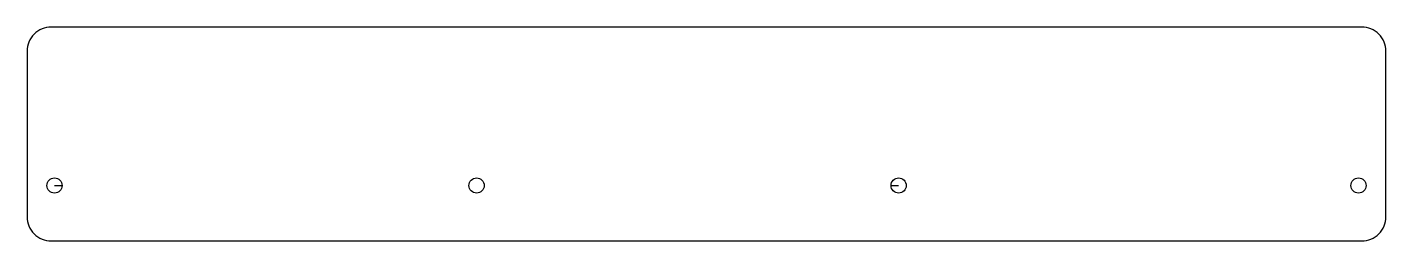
# Model space of a CAD drawing. Header units: millimetres. Extents: x -113 to 113, y -18 to 18.
import ezdxf

# ---------------------------------------------------------------- set-up
doc = ezdxf.new("R2010")
doc.units = ezdxf.units.MM
doc.layers.get('0').update_dxf_attribs({"linetype": 'CONTINUOUS'})

msp = doc.modelspace()

# ---------------------------------------------------------------- linework, layer by layer
for p, q in [((-108.13, -8.55), (-106.87, -8.55)), ((30.6, -8.55), (31.87, -8.55))]:
    msp.add_line(p, q)
msp.add_lwpolyline([(-112.67, 13.72), (-112.67, -13.72, 0.414214), (-108.67, -17.72), (108.67, -17.72, 0.414214), (112.67, -13.72), (112.67, 13.72, 0.414214), (108.67, 17.72), (-108.67, 17.72, 0.414214)], format="xyb", close=True)
for centre in [(-108.13, -8.55), (-38.13, -8.55), (31.87, -8.55), (108.13, -8.55)]:
    msp.add_circle(centre, 1.26)

doc.saveas('drawing.dxf')
